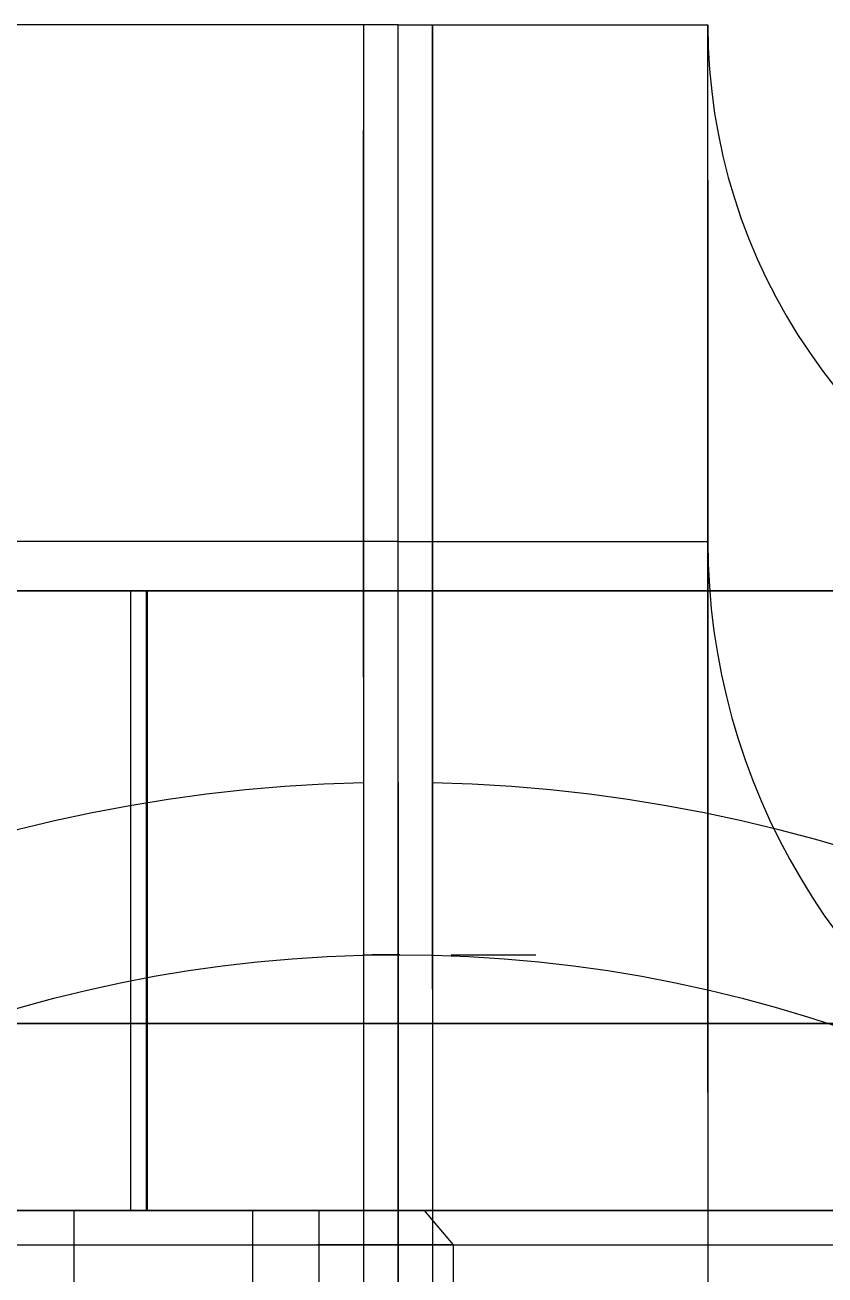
# Model space of a CAD drawing. Header units: inches. Extents: x -3.4 to 11, y -3.7 to 6.8.
# Drawn here: x -0.427 to 0.488, y 1.209 to 2.638 of the extents above; entities that cross this region are included whole.
import ezdxf

# ---------------------------------------------------------------- set-up
doc = ezdxf.new("R2010")
doc.units = ezdxf.units.IN
doc.header["$MEASUREMENT"] = 0
doc.header["$PDSIZE"] = -1
for name, color, linetype in [('1', 7, 'Continuous'), ('3', 7, 'Continuous'), ('4', 7, 'Continuous'), ('47', 7, 'Continuous')]:
    doc.layers.add(name, color=color, linetype=linetype)

# ---------------------------------------------------------------- blocks, each defined once
blk = doc.blocks.new('motor mount_v6_adapter')
at = {"layer": '1', "color": 0}
for p, q in [((-30, 38), (-30, 20)), ((-25, 20), (-25, 0))]:
    blk.add_line(p, q, dxfattribs=at)
at = {"layer": '1', "color": 0, "extrusion": (2.02729e-32, -1, 6.12323e-17)}
for centre, radius, start, end in [((0, 0, -38), 30, 0, 180), ((0, 0, -38), 30, 180, 0), ((0, 0, -20), 25, 0, 180), ((0, 0, -20), 25, 180, 0)]:
    blk.add_arc(centre, radius, start, end, dxfattribs=at)
at = {"layer": '1', "color": 0, "extrusion": (0, -1, 6.12323e-17)}
blk.add_arc((0, 0, -38), 20, 90, 270, dxfattribs=at)
at = {"layer": '1', "color": 0, "extrusion": (-2.02729e-32, 1, -7.0442e-15)}
for start, end in [(0, 180), (180, 0)]:
    blk.add_arc((0, 0, 20), 30, start, end, dxfattribs=at)
blk = doc.blocks.new('50mm 5972K129_BALL BEARING')
at = {"layer": '3', "color": 0}
blk.add_line((-38.077, 0, -4.444), (-38.077, 0, -10), dxfattribs=at)
at = {"layer": '3', "color": 0, "extrusion": (-5.21066e-78, -6.98296e-15, -1)}
for centre, radius in [((0, 0, 9), 45), ((0, 0, 10), 38.077)]:
    blk.add_arc(centre, radius, 0, 180, dxfattribs=at)
at = {"layer": '3', "color": 0}
for centre, radius, start, end in [((0, 0, -10), 44, 0, 180), ((0, 0, -9), 45, 180, 0), ((0, 0, -10), 44, 180, 0), ((0, 0, -10), 38.077, 180, 0)]:
    blk.add_arc(centre, radius, start, end, dxfattribs=at)
at = {"layer": '4', "color": 0}
for p, q in [((-31.923, 0, -10), (-31.923, 0, -4.444)), ((-25, 0, -9), (-26, 0, -10)), ((-25, 0, 9), (-25, 0, -9))]:
    blk.add_line(p, q, dxfattribs=at)
for centre, radius, start, end in [((0, 0, -10), 31.923, 0, 180), ((0, 0, -10), 31.923, 180, 0), ((0, 0, -10), 26, 180, 0), ((0, 0, -9), 25, 180, 0)]:
    blk.add_arc(centre, radius, start, end, dxfattribs=at)
at = {"layer": '4', "color": 0, "extrusion": (8.55166e-31, -6.98296e-15, -1)}
blk.add_arc((0, 0, 10), 26, 0, 180, dxfattribs=at)
at = {"layer": '4', "color": 0, "extrusion": (8.7227e-31, -6.98296e-15, -1)}
blk.add_arc((0, 0, 9), 25, 0, 180, dxfattribs=at)
blk = doc.blocks.new('motor mount_v6_torque arm')
at = {"layer": '47', "color": 0}
for p, q in [((-1, 29.983, 18), (-1, 52, 18)), ((-1, 52), (-1, 29.983)), ((1, 52, 18), (1, 29.983, 18)), ((1, 29.983), (1, 52)), ((-25.951, 30.439, 18), (-25.951, 30.439)), ((-1, 29.983, 18), (-1, 29.983)), ((1, 29.983, 18), (1, 29.983))]:
    blk.add_line(p, q, dxfattribs=at)
at = {"layer": '47', "color": 0, "extrusion": (-5.31386e-15, -4.53041e-15, -1)}
blk.add_arc((44.333, 52, -18), 28.333, 180, 229.5503, dxfattribs=at)
at = {"layer": '47', "color": 0}
for centre, radius, start, end in [((-44.333, 52), 28.333, 310.4497, 0), ((0, 0), 40, 281.0886, 61.6029), ((0, 0), 40, 130.4497, 180), ((0, 0), 30, 91.9102, 180), ((0, 0), 30, 0, 88.0898)]:
    blk.add_arc(centre, radius, start, end, dxfattribs=at)
at = {"layer": '47', "color": 0, "extrusion": (-6.8526e-15, -1.34301e-15, -1)}
blk.add_arc((0, 0, -18), 40, 118.3971, 258.9114, dxfattribs=at)
at = {"layer": '47', "color": 0, "extrusion": (5.31386e-15, 4.53041e-15, -1)}
blk.add_arc((0, 0, -18), 40, 0, 49.5503, dxfattribs=at)
at = {"layer": '47', "color": 0, "extrusion": (6.97908e-15, 2.32765e-16, -1)}
blk.add_arc((0, 0, -18), 30, 0, 88.0898, dxfattribs=at)
at = {"layer": '47', "color": 0, "extrusion": (8.55166e-31, -6.98296e-15, -1)}
blk.add_arc((0, 0, -18), 30, 91.9102, 180, dxfattribs=at)

msp = doc.modelspace()

# ---------------------------------------------------------------- linework, layer by layer
at = {"color": 0}
for p, q in [((-0.0394, 2.6378), (-0.6299, 2.6378)), ((0, 2.6378), (-0.0394, 2.6378)), ((-0.0394, 2.6378), (-0.0394, 1.7712)), ((0, 2.1654), (0, 2.6378)), ((0, 2.6378), (0.0394, 2.6378)), ((0.0394, 2.6378), (0.0394, 1.7712)), ((0.0394, 2.6378), (0.3543, 2.6378)), ((0.0394, 1.7712, 0.3543), (0.0394, 2.6378, 0.3543)), ((0.3543, 1.7712, 0.3543), (0.3543, 2.6378, 0.3543)), ((0, 0), (0, 2.1654)), ((-0.0394, 2.0472), (-0.6299, 2.0472)), ((0, 2.0472), (-0.0394, 2.0472)), ((-0.0394, 2.0472), (-0.0394, 1.1804)), ((0, 1.5748), (0, 2.0472)), ((0, 2.0472), (0.0394, 2.0472)), ((0.0394, 2.0472), (0.0394, 1.1804)), ((0.0394, 2.0472), (0.3543, 2.0472)), ((0.0394, 1.6929, 0.3543), (0.0394, 2.0472, 0.3543)), ((0.3543, 2.0472, 0.7087), (0.3543, 1.1267, 0.7087)), ((0, 1.7717), (0, -1.7717)), ((0, 1.7717, -0.3543), (0, 1.7717, 0.3543)), ((0, 1.7717, 0.3543), (0, 1.7323, 0.3937)), ((0, 1.7717, -0.3543), (0, 1.7323, -0.3937)), ((0, 1.7717), (0, 1.378)), ((0, 1.7323, 0.3937), (0, 1.4991, 0.3937)), ((0, 1.7323, -0.3937), (0, 1.4991, -0.3937)), ((0.0394, 1.6929, 0.3543), (0.0394, 1.6929)), ((0, 1.2087, 2.1898), (0, 1.6677, 2.1898)), ((0, 0), (0, 1.5748)), ((0.0609, 1.5748, 0.1452), (0.1574, 1.5748, -0.0043)), ((0, 1.4991, 0.3937), (0, 1.4991, 0.175)), ((0, 1.4991, -0.3937), (0, 1.4991, -0.175)), ((0, 1.4991, 0.374), (0, 1.4991, 0.2128)), ((0, 1.4991, 0.374), (0, 1.2568, 0.374)), ((0, 1.4991, 0.2128), (0, 1.2568, 0.2128)), ((0, 1.4991, -0.374), (0, 1.4991, -0.2128)), ((0, 1.4991, -0.374), (0, 1.2568, -0.374)), ((0, 1.4991, -0.2128), (0, 1.2568, -0.2128)), ((1.1811, 1.4961), (0, 1.4961)), ((0, 1.4961), (0, 0)), ((0, 1.378), (0, 0.9843)), ((0, 1.378, 0.2128), (0, 1.378, -0.2128)), ((0, 1.2087, 0.8094), (0, 1.2598, 0.8094)), ((0, 1.2598, 0.8094), (0, 1.2598, 1.2819)), ((0, 1.2598, 1.2819), (0, 1.2087, 1.4)), ((0, 1.2087, 3.5701), (0, 1.2598, 3.5701)), ((0, 1.2598, 3.5701), (0, 1.2598, 3.0976)), ((0, 1.2598, 3.0976), (0, 1.2087, 2.9795)), ((0, 1.2568, 0.3937), (0, 1.2568, 0.175)), ((0, 1.2568, 0.3937), (0, 1.0236, 0.3937)), ((0, 1.0236, -0.3937), (0, 1.2568, -0.3937)), ((0, 1.2568, -0.3937), (0, 1.2568, -0.175)), ((0, 1.2568, 0.374), (0, 1.2568, 0.2128)), ((0, 1.2568, -0.374), (0, 1.2568, -0.2128)), ((0, 1.2087, 1.4), (0, 1.2087, 0.8094)), ((0, 1.2087, 2.9795), (0, 1.2087, 3.5701))]:
    msp.add_line(p, q, dxfattribs=at)
at = {"color": 0, "extrusion": (1, 7.88113e-17, 0)}
msp.add_circle((2.2045, 0.3543, -0.0394), 0.3125, dxfattribs=at)
at = {"color": 0, "extrusion": (-1, 0, 0)}
for centre, radius in [((-2.2045, 0.3543, -0.3543), 0.2559), ((-2.2045, 0.3543, -0.3543), 0.1673), ((-2.2045, 0.3543, -0.0394), 0.1378), ((-1.6929, 0.3543, -0.0394), 0.1575)]:
    msp.add_circle(centre, radius, dxfattribs=at)
at = {"color": 0, "extrusion": (1, 8.86403e-17, 0)}
msp.add_circle((1.6929, 0.3543, 0.3543), 0.2756, dxfattribs=at)
at = {"color": 0}
msp.add_circle((0, 0), 1.5748, dxfattribs=at)
at = {"color": 0, "extrusion": (0, 1, 0)}
for centre, radius in [((0, 0, 1.5748), 0.00197), ((0, 0, 1.4961), 0.7874), ((0, 0, 1.4961), 0.3937)]:
    msp.add_circle(centre, radius, dxfattribs=at)
at = {"color": 0}
for centre, radius, start, end in [((1.0155, 2.6378), 0.6612, 180, 248.9444), ((1.1068, 2.0472), 0.7525, 180, 241.6029), ((0, 0), 1.7717, 91.2733, 88.7267), ((0, 0), 1.5748, 90, 91.4325), ((0, 0), 1.5748, 281.0886, 61.6029)]:
    msp.add_arc(centre, radius, start, end, dxfattribs=at)
at = {"color": 0, "extrusion": (1, 0, 0)}
for start, end in [(304.6952, 55.3048), (270, 90), (124.6952, 235.3048)]:
    msp.add_arc((1.378, 0), 0.2128, start, end, dxfattribs=at)
at = {"color": 0, "extrusion": (0, 1, 0)}
msp.add_arc((0, 0, 1.5748), 0.1575, 112.7398, 181.5628, dxfattribs=at)
at = {"extrusion": (1, 0, 0)}
msp.add_point((0, 1.752, 0.374), dxfattribs=at)

# ---------------------------------------------------------------- block references
at = {"color": 0, "extrusion": (0, 1, 0), "xscale": 0.03937007874015748, "yscale": 0.03937007874015748, "zscale": 0.03937007874015748, "rotation": 270}
msp.add_blockref('motor mount_v6_torque arm', (-0.8925, 2.4402, 1.2824), dxfattribs=at)
at = {"color": 0, "extrusion": (0.050717, 0, 0.998713), "xscale": 0.03937007874015749, "yscale": 0.03937007874015749, "zscale": 0.03937007874015749, "rotation": 270}
msp.add_blockref('motor mount_v6_adapter', (0.495, -0.7676, 2.4823), dxfattribs=at)
at = {"color": 0, "extrusion": (0, -1, 0), "xscale": 0.03937007874015748, "yscale": 0.03937007874015748, "zscale": 0.03937007874015748, "rotation": 32.60144412719835}
msp.add_blockref('50mm 5972K129_BALL BEARING', (0.8925, 2.4402, -0.8887), dxfattribs=at)

doc.saveas('drawing.dxf')
